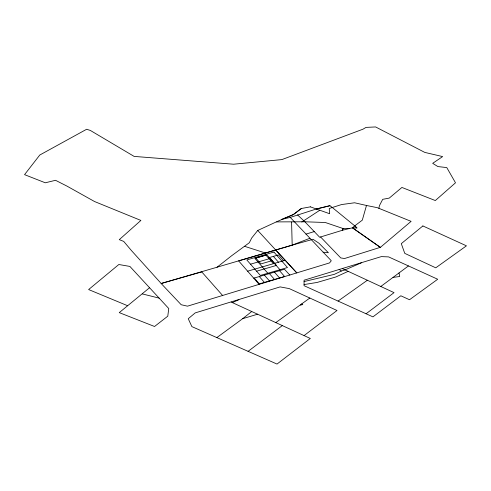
<?xml version="1.0" encoding="UTF-8"?>
<svg xmlns="http://www.w3.org/2000/svg" width="491" height="491" viewBox="0 0 491 491"><rect width="100%" height="100%" fill="white"/><g stroke="black" fill="none" stroke-linecap="round" stroke-linejoin="round"><path stroke-width="0.74" d="M304.082 281.558L304.058 285.688L372.939 316.873L400.828 295.778L409.512 299.737L437.702 279.25L388.608 256.897L381.354 256.603L304.095 280.201L304.082 281.558L334.303 274.359L341.294 271.038L345.038 269.89L361.597 262.722M378.905 208.331L379.39 205.735L382.704 199.328L389.259 198.1L401.902 187.445L435.327 200.549L455.501 182.805L446.779 167.584L437.88 166.566L432.688 163.343L442.637 156.58L424.77 152.4L375.609 126.942L366.034 127.396L362.923 129.213L281.865 159.6L233.581 164.209L134.135 156.408L90.338 130.44L86.631 129.268L39.777 155.027L24.55 174.649L45.289 182.793L55.52 180.301L66.862 186.058L94.554 201.537L140.892 220.428L119.276 239.657L123.701 241.388L131.281 250.385L161.183 283.503L201.776 271.891M352.526 227.849L380.378 247.366L411.102 221.355L377.266 207.668L366.489 205.477L362.297 220.158L354.754 225.848L332.254 207.478L329.234 208.565L329.608 213.72L316.333 208.988L290.255 217.403L281.687 219.373L293.33 214.561L301.271 208.522L310.386 206.84M297.558 214.923L304.886 221.785L319.678 237.251L342.245 230.322L343.307 228.444L349.666 228.462L352.477 227.83L356.939 227.99L354.754 225.848M343.307 228.444L342.245 230.322L349.666 228.462M276.286 221.92L257.744 230.457L251.699 238.006L249.336 242.714L231.537 255.823L217.053 267.227L161.134 283.485L181.204 304.739L187.482 306.169L329.541 262.912L331.278 260.752L290.255 217.403M127.648 305.733L88.626 289.561L118.828 264.514L129.9 266.429L168.757 308.538L167.781 316.179L154.548 326.49L119.258 312.62L149.565 287.738M275.801 322.587L309.827 298.031M216.85 337.593L242.689 318.671L251.736 311.515M304.07 335.599L337.016 310.502L289.267 288.604L280.14 286.897L195.197 312.902L188.243 318.72L191.883 326.613L277.022 364.058L310.312 338.471L231.206 302.069M301.321 208.54L293.379 214.579L276.237 221.901L304.886 221.785L325.324 222.503L343.246 228.591M282.313 325.588L248.096 351.335M380.795 286.486L408.463 265.938M366.09 313.749L394.046 292.63L342.515 268.718M338.09 301.044L367.372 280.251M319.592 210.381L301.769 222.024M348.156 271.339L335.899 276.955L317.118 282.442L304.064 284.565M232.372 302.603L238.89 299.7M259.174 284.424L238.62 260.856L292.145 245.15L309.809 238.301M257.591 314.209L242.689 318.671M217.01 267.208L292.188 245.175L291.586 222.092M305.954 234.121L314.258 231.58M268.325 257.849L278.434 254.909L283.522 260.746M250.508 264.183L270.326 258.419L276.433 265.422L256.615 271.185M271.044 260.966L260.942 263.906L255.848 258.07L265.956 255.13L273.419 263.685M247.624 271.185L285.173 260.267M253.73 278.182L284.467 269.246L289.837 275.089M292.145 245.15L313.043 239.283L318.923 243.192L328.405 252.742L323.127 252.202M316.333 208.988L329.878 205.692L332.297 207.497L341.533 204.563L354.6 202.777L366.489 205.477M329.921 205.711L316.382 209.006L310.337 206.821M300.351 305.107L302.781 304.586L301.805 303.911M393.015 277.409L399.686 276.494L399.023 272.947M142.316 293.913L159.152 298.129M265.613 253.074L244.598 246.316M339.158 269.32L341.294 271.038M356.896 227.971L354.711 225.829L352.477 227.83L380.329 247.347L344.535 258.524L340.76 257.935L320.58 236.975M257.744 230.457L296.846 272.959L275.678 249.944M222.613 295.496L201.733 271.873M273.383 256.376L278.471 262.212M279.95 269.725L266.938 254.804L254.841 258.364L267.822 273.248M279.526 270.682L284.614 276.519L259.346 283.866L254.258 278.035M274.469 272.155L279.563 277.992M269.418 273.622L274.512 279.459M264.367 275.095L269.455 280.926M259.309 276.562L264.404 282.399M422.886 225.946L401.294 243.646L404.762 253.362L435.75 267.822L466.45 245.831L422.886 225.946M273.935 252.043L246.801 259.935L260.322 275.433L287.456 267.54L273.935 252.043"/></g></svg>
